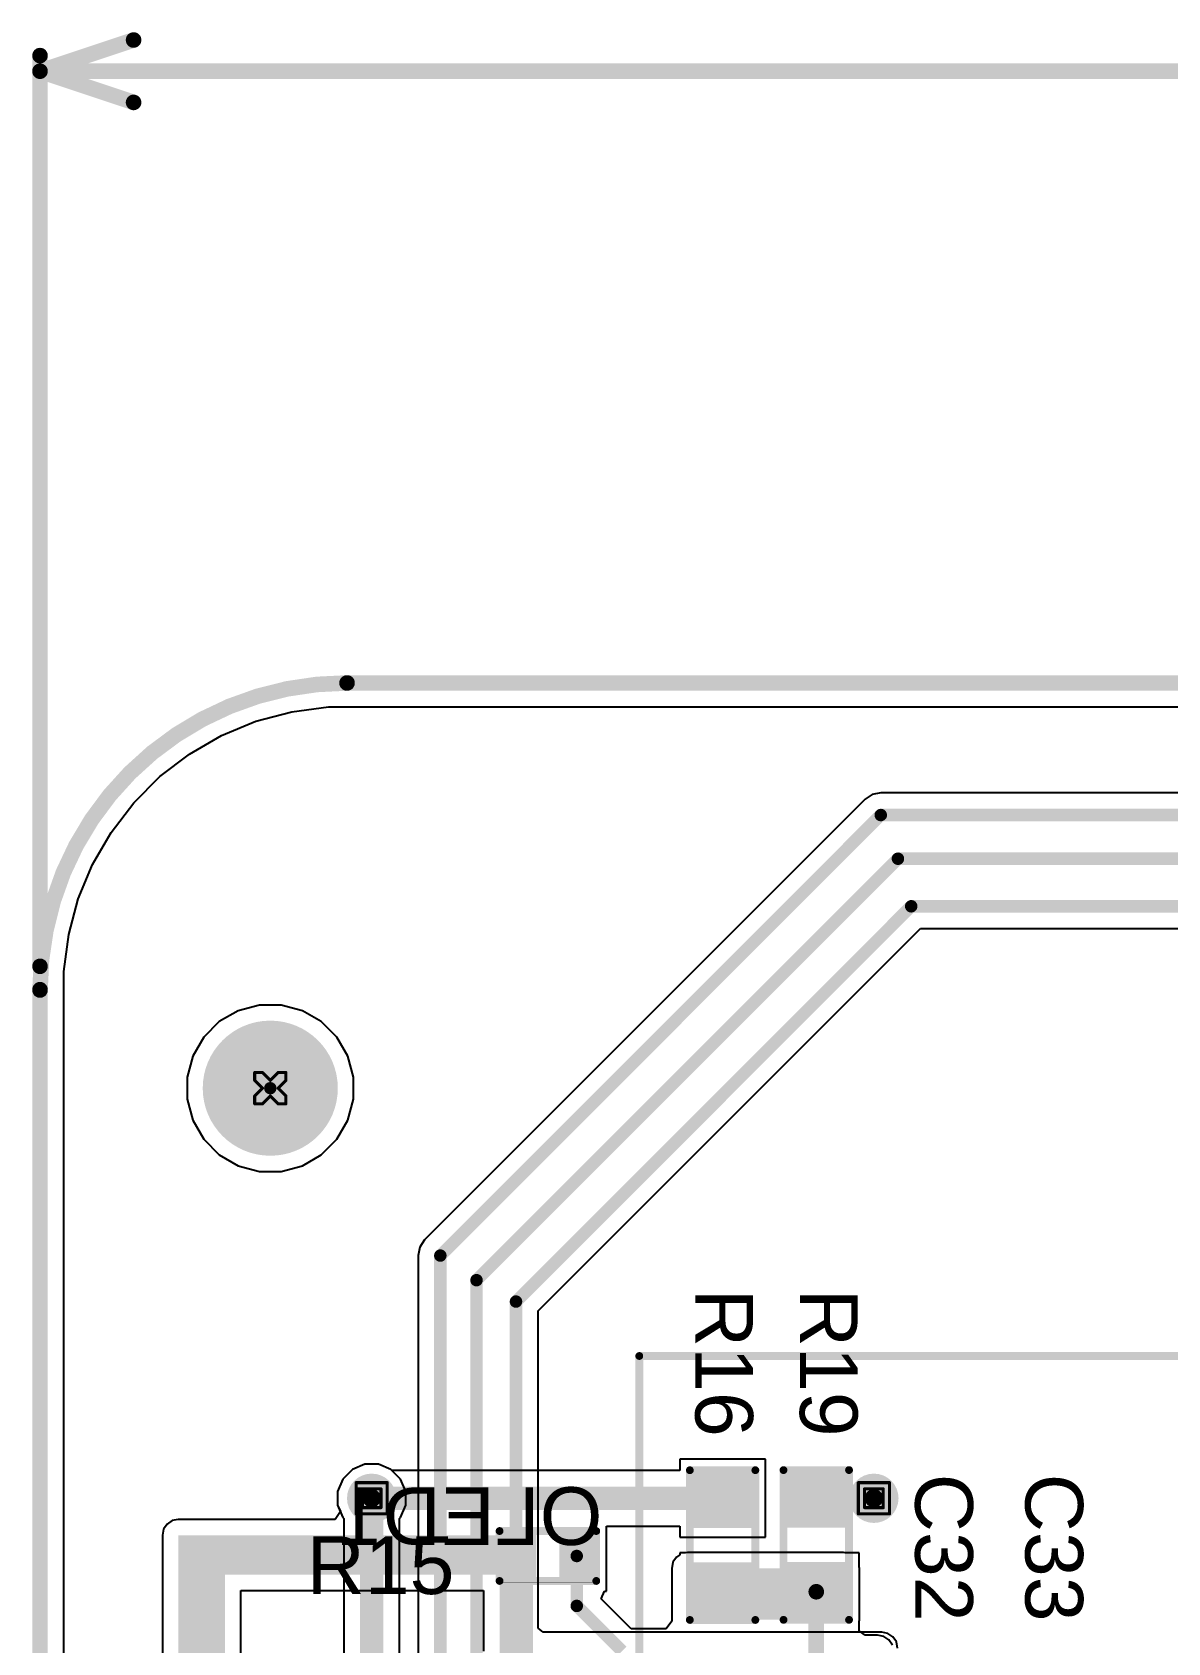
# Model space of a CAD drawing. Header units: inches. Extents: x -0.2 to 18.2, y -0.3 to 3.9.
# Drawn here: x -0.153 to 0.575, y 1.408 to 2.441 of the extents above; entities that cross this region are included whole.
import ezdxf

# ---------------------------------------------------------------- set-up
doc = ezdxf.new("R2010")
doc.units = ezdxf.units.IN
doc.header["$MEASUREMENT"] = 0
for name, color, linetype in [('Board Outline', 216, 'Continuous'), ('Bottom Layer', 5, 'Continuous'), ('Bottom Overlay', 54, 'Continuous'), ('Bottom Solder', 6, 'Continuous'), ('Dimension', 6, 'Continuous'), ('Drill Drawing', 1, 'Continuous'), ('Pad Holes', 156, 'Continuous'), ('Top Layer', 1, 'Continuous'), ('Top Overlay', 2, 'Continuous'), ('Top Paste', 8, 'Continuous'), ('Top Solder', 216, 'Continuous'), ('Via Holes', 16, 'Continuous')]:
    doc.layers.add(name, color=color, linetype=linetype)
doc.styles.add('Arial', font='', dxfattribs={"height": 0.2})
doc.styles.get('Arial').set_extended_font_data('Arial')

# ---------------------------------------------------------------- blocks, each defined once
blk = doc.blocks.new('R___0603_7')
at = {"layer": 'Top Layer'}
for points in [[(-0.015, 0.0175), (-0.015, -0.0175), (-0.045, -0.0175), (-0.045, 0.0175)], [(0.045, 0.0175), (0.045, -0.0175), (0.015, -0.0175), (0.015, 0.0175)]]:
    blk.add_hatch(color=1, dxfattribs=at).paths.add_polyline_path(points)
at = {"layer": 'Top Paste'}
for points in [[(-0.015, 0.0175), (-0.015, -0.0175), (-0.045, -0.0175), (-0.045, 0.0175)], [(0.045, 0.0175), (0.045, -0.0175), (0.015, -0.0175), (0.015, 0.0175)]]:
    blk.add_hatch(color=8, dxfattribs=at).paths.add_polyline_path(points)
at = {"layer": 'Top Solder'}
for points in [[(-0.011, 0.0215), (-0.011, -0.0215), (-0.049, -0.0215), (-0.049, 0.0215)], [(0.049, 0.0215), (0.049, -0.0215), (0.011, -0.0215), (0.011, 0.0215)]]:
    blk.add_hatch(color=216, dxfattribs=at).paths.add_polyline_path(points)
at = {"layer": 'Top Overlay', "const_width": 0.005}
for points in [[(-0.048, -0.021), (-0.048, 0.021)], [(0.048, 0.021), (-0.048, 0.021)], [(0.048, -0.021), (0.048, 0.021)], [(0.048, -0.021), (-0.048, -0.021)]]:
    blk.add_lwpolyline(points, dxfattribs=at)
at = {"layer": 'Top Overlay', "const_width": 0.0025}
for points in [[(-0.04925, 0.021, 1), (-0.04675, 0.021, 1)], [(-0.04925, 0.021, 1), (-0.04675, 0.021, 1)], [(0.04675, 0.021, 1), (0.04925, 0.021, 1)], [(0.04675, 0.021, 1), (0.04925, 0.021, 1)], [(-0.04925, -0.021, 1), (-0.04675, -0.021, 1)], [(-0.04925, -0.021, 1), (-0.04675, -0.021, 1)], [(0.04675, -0.021, 1), (0.04925, -0.021, 1)], [(0.04675, -0.021, 1), (0.04925, -0.021, 1)]]:
    blk.add_lwpolyline(points, format="xyb", close=True, dxfattribs=at)
blk = doc.blocks.new('R___0603_10')
at = {"layer": 'Top Layer'}
for points in [[(-0.015, 0.0175), (-0.015, -0.0175), (-0.045, -0.0175), (-0.045, 0.0175)], [(0.045, 0.0175), (0.045, -0.0175), (0.015, -0.0175), (0.015, 0.0175)]]:
    blk.add_hatch(color=1, dxfattribs=at).paths.add_polyline_path(points)
at = {"layer": 'Top Paste'}
for points in [[(-0.015, 0.0175), (-0.015, -0.0175), (-0.045, -0.0175), (-0.045, 0.0175)], [(0.045, 0.0175), (0.045, -0.0175), (0.015, -0.0175), (0.015, 0.0175)]]:
    blk.add_hatch(color=8, dxfattribs=at).paths.add_polyline_path(points)
at = {"layer": 'Top Solder'}
for points in [[(-0.011, 0.0215), (-0.011, -0.0215), (-0.049, -0.0215), (-0.049, 0.0215)], [(0.049, 0.0215), (0.049, -0.0215), (0.011, -0.0215), (0.011, 0.0215)]]:
    blk.add_hatch(color=216, dxfattribs=at).paths.add_polyline_path(points)
at = {"layer": 'Top Overlay', "const_width": 0.005}
for points in [[(-0.048, -0.021), (-0.048, 0.021)], [(0.048, 0.021), (-0.048, 0.021)], [(0.048, -0.021), (0.048, 0.021)], [(0.048, -0.021), (-0.048, -0.021)]]:
    blk.add_lwpolyline(points, dxfattribs=at)
at = {"layer": 'Top Overlay', "const_width": 0.0025}
for points in [[(-0.04925, 0.021, 1), (-0.04675, 0.021, 1)], [(-0.04925, 0.021, 1), (-0.04675, 0.021, 1)], [(0.04675, 0.021, 1), (0.04925, 0.021, 1)], [(0.04675, 0.021, 1), (0.04925, 0.021, 1)], [(-0.04925, -0.021, 1), (-0.04675, -0.021, 1)], [(-0.04925, -0.021, 1), (-0.04675, -0.021, 1)], [(0.04675, -0.021, 1), (0.04925, -0.021, 1)], [(0.04675, -0.021, 1), (0.04925, -0.021, 1)]]:
    blk.add_lwpolyline(points, format="xyb", close=True, dxfattribs=at)
blk = doc.blocks.new('R___0402_11')
at = {"layer": 'Top Layer'}
for points in [[(-0.0275, -0.0125), (-0.0275, 0.0125), (-0.0095, 0.0125), (-0.0095, -0.0125)], [(0.0095, -0.0125), (0.0095, 0.0125), (0.0275, 0.0125), (0.0275, -0.0125)]]:
    blk.add_hatch(color=1, dxfattribs=at).paths.add_polyline_path(points)
at = {"layer": 'Top Paste'}
for points in [[(-0.0275, -0.0125), (-0.0275, 0.0125), (-0.0095, 0.0125), (-0.0095, -0.0125)], [(0.0095, -0.0125), (0.0095, 0.0125), (0.0275, 0.0125), (0.0275, -0.0125)]]:
    blk.add_hatch(color=8, dxfattribs=at).paths.add_polyline_path(points)
at = {"layer": 'Top Solder'}
for points in [[(-0.0296654, -0.0146654), (-0.0296654, 0.0146654), (-0.0073346, 0.0146654), (-0.0073346, -0.0146654)], [(0.0073346, -0.0146654), (0.0073346, 0.0146654), (0.0296654, 0.0146654), (0.0296654, -0.0146654)]]:
    blk.add_hatch(color=216, dxfattribs=at).paths.add_polyline_path(points)
at = {"layer": 'Top Overlay'}
for points, const_width in [([(-0.031, 0.016), (0.031, 0.016)], 0.005), ([(-0.031, -0.016), (-0.031, 0.016)], 0.005), ([(0.031, -0.016), (0.031, 0.016)], 0.005), ([(-0.031, -0.016), (0.031, -0.016)], 0.005), ([(-0.032, -0.017), (0.032, -0.017)], 0.000127)]:
    blk.add_lwpolyline(points, dxfattribs=dict(at, const_width=const_width))
for points, const_width in [([(-0.03225, 0.016, 1), (-0.02975, 0.016, 1)], 0.0025), ([(-0.03225, 0.016, 1), (-0.02975, 0.016, 1)], 0.0025), ([(0.02975, 0.016, 1), (0.03225, 0.016, 1)], 0.0025), ([(0.02975, 0.016, 1), (0.03225, 0.016, 1)], 0.0025), ([(-0.03225, -0.016, 1), (-0.02975, -0.016, 1)], 0.0025), ([(-0.03225, -0.016, 1), (-0.02975, -0.016, 1)], 0.0025), ([(-0.0320317, -0.017, 1), (-0.0319683, -0.017, 1)], 6.35e-05), ([(0.02975, -0.016, 1), (0.03225, -0.016, 1)], 0.0025), ([(0.02975, -0.016, 1), (0.03225, -0.016, 1)], 0.0025), ([(0.0319683, -0.017, 1), (0.0320317, -0.017, 1)], 6.35e-05)]:
    blk.add_lwpolyline(points, format="xyb", close=True, dxfattribs=dict(at, const_width=const_width))
blk = doc.blocks.new('1_3_______OLED_B_32')
at = {"layer": 'Bottom Overlay', "const_width": 0.005}
for points in [[(0.6986378, 1.2457717), (0.6986378, -0.081)], [(0.6986378, -0.081), (-0.699, -0.081)]]:
    blk.add_lwpolyline(points, dxfattribs=at)
at = {"layer": 'Bottom Overlay', "const_width": 0.0025}
blk.add_lwpolyline([(0.6973878, -0.081, 1), (0.6998878, -0.081, 1)], format="xyb", close=True, dxfattribs=at)
blk.add_lwpolyline([(0.6973878, -0.081, 1), (0.6998878, -0.081, 1)], format="xyb", close=True, dxfattribs=at)

msp = doc.modelspace()

# ---------------------------------------------------------------- hatches: boundary and pattern name
at = {"layer": 'Bottom Layer'}
h = msp.add_hatch(color=5, dxfattribs=at)
edge = h.paths.add_edge_path()
edge.add_arc((0.0649999, 1.5008818), 0.011811, 0, 360)
h = msp.add_hatch(color=5, dxfattribs=at)
edge = h.paths.add_edge_path()
edge.add_arc((0.3869999, 1.5008818), 0.011811, 0, 360)
at = {"layer": 'Bottom Solder'}
h = msp.add_hatch(color=6, dxfattribs=at)
edge = h.paths.add_edge_path()
edge.add_arc((0, 1.7637796), 0.004, 0, 360)
h = msp.add_hatch(color=6, dxfattribs=at)
edge = h.paths.add_edge_path()
edge.add_arc((0.0649999, 1.5008818), 0.015811, 0, 360)
h = msp.add_hatch(color=6, dxfattribs=at)
edge = h.paths.add_edge_path()
edge.add_arc((0.3869999, 1.5008818), 0.015811, 0, 360)
at = {"layer": 'Pad Holes'}
h = msp.add_hatch(color=7, dxfattribs=at)
edge = h.paths.add_edge_path()
edge.add_arc((0, 1.7637796), 0.0433071, 0, 360)
at = {"layer": 'Top Layer'}
h = msp.add_hatch(color=1, dxfattribs=at)
edge = h.paths.add_edge_path()
edge.add_arc((0.0649999, 1.5008818), 0.011811, 0, 360)
h = msp.add_hatch(color=1, dxfattribs=at)
edge = h.paths.add_edge_path()
edge.add_arc((0.3869999, 1.5008818), 0.011811, 0, 360)
for points in [[(-0.0590001, 1.4518818), (0.1684999, 1.4518818), (0.1684999, 1.477147), (-0.0590001, 1.477147)], [(-0.0590001, 1.2013818), (-0.0290001, 1.2013818), (-0.0290001, 1.477147), (-0.0590001, 1.477147)], [(0.1469999, 1.3730707), (0.1684999, 1.3730707), (0.1684999, 1.4798817), (0.1469999, 1.4798817)], [(0.2675793, 1.4229602), (0.3675549, 1.4229602), (0.3675549, 1.4559554), (0.2675793, 1.4559554)]]:
    msp.add_hatch(color=1, dxfattribs=at).paths.add_polyline_path(points)
at = {"layer": 'Top Solder'}
h = msp.add_hatch(color=216, dxfattribs=at)
edge = h.paths.add_edge_path()
edge.add_arc((0, 1.7637796), 0.004, 0, 360)
h = msp.add_hatch(color=216, dxfattribs=at)
edge = h.paths.add_edge_path()
edge.add_arc((0.0649999, 1.5008818), 0.015811, 0, 360)
h = msp.add_hatch(color=216, dxfattribs=at)
edge = h.paths.add_edge_path()
edge.add_arc((0.3869999, 1.5008818), 0.015811, 0, 360)
at = {"layer": 'Via Holes'}
h = msp.add_hatch(color=7, dxfattribs=at)
edge = h.paths.add_edge_path()
edge.add_arc((0.0649999, 1.5008818), 0.0059055, 0, 360)
h = msp.add_hatch(color=7, dxfattribs=at)
edge = h.paths.add_edge_path()
edge.add_arc((0.3869999, 1.5008818), 0.0059055, 0, 360)

# ---------------------------------------------------------------- linework, layer by layer
at = {"layer": 'Board Outline', "const_width": 0.01}
msp.add_lwpolyline([(-0.1476379, 1.8267038, -0.4142135623730951), (0.0492089, 2.0235506)], format="xyb", dxfattribs=at)
at = {"layer": 'Board Outline', "const_width": 0.005}
for points in [[(0.0467089, 2.0235506, 1), (0.0517089, 2.0235506, 1)], [(0.0467128, 2.0235511, 1), (0.0517128, 2.0235511, 1)], [(-0.1501379, 1.8267038, 1), (-0.1451379, 1.8267038, 1)], [(-0.1501378, 1.8269022, 1), (-0.1451378, 1.8269022, 1)]]:
    msp.add_lwpolyline(points, format="xyb", close=True, dxfattribs=at)
at = {"layer": 'Board Outline', "const_width": 0.01}
for points in [[(0.0492128, 2.0235511), (1.820866, 2.0235511)], [(-0.1476379, -0.0630628), (-0.1476378, 1.8269022)]]:
    msp.add_lwpolyline(points, dxfattribs=at)
at = {"layer": 'Bottom Layer'}
for p, q in [((-0.0092719, 1.9989919), (0.0137165, 2.0051514)), ((0.0137165, 2.0051514), (0.0373131, 2.0082578)), ((0.0373131, 2.0082578), (0.0492126, 2.0082576)), ((0.0492126, 2.0082576), (1.820866, 2.0082538)), ((-0.0312599, 1.9898843), (-0.0092719, 1.9989919)), ((-0.0518708, 1.9779848), (-0.0312599, 1.9898843)), ((-0.0707527, 1.9634965), (-0.0518708, 1.9779848)), ((-0.0875812, 1.9466684), (-0.0707527, 1.9634965)), ((0.3859524, 1.9520695), (0.3813214, 1.9489753)), ((0.3914149, 1.9531562), (0.3859524, 1.9520695)), ((0.3914154, 1.9531561), (0.3914149, 1.9531562)), ((1.5998612, 1.9531561), (0.3914154, 1.9531561)), ((-0.1020698, 1.9277869), (-0.0875812, 1.9466684)), ((0.3813212, 1.948975), (0.0989243, 1.6665782)), ((0.3813214, 1.9489753), (0.3813212, 1.948975)), ((-0.1139701, 1.9071753), (-0.1020698, 1.9277869)), ((-0.1230778, 1.885188), (-0.1139701, 1.9071753)), ((-0.1292379, 1.8621993), (-0.1230778, 1.885188)), ((-0.1323444, 1.8386037), (-0.1292379, 1.8621993)), ((0.171807, 1.6210869), (0.4168323, 1.8661123)), ((0.4168323, 1.8661123), (1.0485075, 1.8661123)), ((-0.1323444, 1.8269022), (-0.1323444, 1.8386037)), ((-0.1323444, -0.0630628), (-0.1323444, 1.8269022)), ((-0.0205758, 1.8134539), (-0.0327313, 1.8064359)), ((-0.007018, 1.8170867), (-0.0205758, 1.8134539)), ((0.007018, 1.8170867), (-0.007018, 1.8170867)), ((0.0205758, 1.8134539), (0.007018, 1.8170867)), ((0.0327313, 1.8064359), (0.0205758, 1.8134539)), ((-0.0327313, 1.8064359), (-0.0426563, 1.7965109)), ((0.0426563, 1.7965109), (0.0327313, 1.8064359)), ((-0.0426563, 1.7965109), (-0.0496743, 1.7843554)), ((0.0496743, 1.7843554), (0.0426563, 1.7965109)), ((-0.0496743, 1.7843554), (-0.0533071, 1.7707976)), ((0.0533071, 1.7707976), (0.0496743, 1.7843554)), ((-0.0533071, 1.7707976), (-0.0533071, 1.7567616)), ((0.0533071, 1.7567616), (0.0533071, 1.7707976)), ((-0.0533071, 1.7567616), (-0.0496743, 1.7432038)), ((0.0496743, 1.7432038), (0.0533071, 1.7567616)), ((-0.0496743, 1.7432038), (-0.0426563, 1.7310483)), ((0.0426563, 1.7310483), (0.0496743, 1.7432038)), ((-0.0426563, 1.7310483), (-0.0327313, 1.7211233)), ((0.0327313, 1.7211233), (0.0426563, 1.7310483)), ((-0.0327313, 1.7211233), (-0.0205758, 1.7141053)), ((-0.0205758, 1.7141053), (-0.007018, 1.7104725)), ((0.007018, 1.7104725), (0.0205758, 1.7141053)), ((0.0205758, 1.7141053), (0.0327313, 1.7211233)), ((-0.007018, 1.7104725), (0.007018, 1.7104725)), ((0.0989243, 1.6665782), (0.0958301, 1.6619472)), ((0.0958301, 1.6619472), (0.0947434, 1.6564847)), ((0.0947434, 1.6564847), (0.0947435, 1.6564842)), ((0.0947435, 1.6564842), (0.0947435, 1.0444747)), ((0.171807, 1.4176981), (0.171807, 1.6210869)), ((0.052645, 1.5193723), (0.0465094, 1.5132367)), ((0.0606614, 1.5226928), (0.052645, 1.5193723)), ((0.0693384, 1.5226928), (0.0606614, 1.5226928)), ((0.0773548, 1.5193723), (0.0693384, 1.5226928)), ((0.0834904, 1.5132367), (0.0773548, 1.5193723)), ((0.0465094, 1.5132367), (0.0431889, 1.5052203)), ((0.0868109, 1.5052203), (0.0834904, 1.5132367)), ((0.0431889, 1.5052203), (0.0431889, 1.4965433)), ((0.0868109, 1.4965433), (0.0868109, 1.5052203)), ((0.0431889, 1.4965433), (0.0465094, 1.4885269)), ((0.0465094, 1.4885269), (0.0471571, 1.4878792)), ((0.0471571, 1.4878792), (0.0471571, 1.0190747)), ((0.0828427, 1.4878792), (0.0834904, 1.4885269)), ((0.0828427, 1.0347719), (0.0828427, 1.4878792)), ((0.0834904, 1.4885269), (0.0868109, 1.4965433)), ((0.175, 1.4150777), (0.171807, 1.4176981)), ((0.3919999, 1.4150777), (0.175, 1.4150777)), ((0.3959017, 1.4143016), (0.3919999, 1.4150777)), ((0.3992095, 1.4120914), (0.3959017, 1.4143016)), ((0.4014197, 1.4087836), (0.3992095, 1.4120914)), ((0.4021958, 1.4048818), (0.4014197, 1.4087836))]:
    msp.add_line(p, q, dxfattribs=at)
for points, const_width in [([(0.1090178, 1.6564847), (0.3914149, 1.9388818)], 0.008), ([(0.3914149, 1.9388818), (1.6164323, 1.9388818)], 0.008), ([(0.1322299, 1.6406968), (0.4024149, 1.9108818)], 0.008), ([(0.4024149, 1.9108818), (1.0259999, 1.9108818)], 0.008), ([(0.1575327, 1.6269996), (0.4109197, 1.8803866)], 0.008), ([(0.4109197, 1.8803866), (1.0650786, 1.8803866)], 0.008), ([(0.1090178, 1.0279036), (0.1090178, 1.6564847)], 0.008), ([(0.1322299, 1.1536603), (0.1322299, 1.6406968)], 0.008), ([(0.1575327, 1.1696336), (0.1575327, 1.6269996)], 0.008), ([(0.0649999, 1.0190747), (0.0649999, 1.5008818)], 0.015)]:
    msp.add_lwpolyline(points, dxfattribs=dict(at, const_width=const_width))
for points, const_width in [([(0.3894149, 1.9388818, 1), (0.3934149, 1.9388818, 1)], 0.004), ([(0.3894149, 1.9388818, 1), (0.3934149, 1.9388818, 1)], 0.004), ([(0.4004149, 1.9108818, 1), (0.4044149, 1.9108818, 1)], 0.004), ([(0.4004149, 1.9108818, 1), (0.4044149, 1.9108818, 1)], 0.004), ([(0.4089197, 1.8803866, 1), (0.4129197, 1.8803866, 1)], 0.004), ([(0.4089197, 1.8803866, 1), (0.4129197, 1.8803866, 1)], 0.004), ([(0.1070178, 1.6564847, 1), (0.1110178, 1.6564847, 1)], 0.004), ([(0.1070178, 1.6564847, 1), (0.1110178, 1.6564847, 1)], 0.004), ([(0.1302299, 1.6406968, 1), (0.1342299, 1.6406968, 1)], 0.004), ([(0.1302299, 1.6406968, 1), (0.1342299, 1.6406968, 1)], 0.004), ([(0.1555327, 1.6269996, 1), (0.1595327, 1.6269996, 1)], 0.004), ([(0.1555327, 1.6269996, 1), (0.1595327, 1.6269996, 1)], 0.004), ([(0.0612499, 1.5008818, 1), (0.0687499, 1.5008818, 1)], 0.0075)]:
    msp.add_lwpolyline(points, format="xyb", close=True, dxfattribs=dict(at, const_width=const_width))
at = {"layer": 'Dimension', "const_width": 0.01}
for points in [[(-0.1476378, 2.4157318), (-0.0876378, 2.4357318)], [(-0.1476378, 1.8419022), (-0.1476378, 2.4257318)], [(-0.1476378, 2.4157318), (0.6331265, 2.4157318)], [(-0.1476378, 2.4157318), (-0.0876378, 2.3957318)]]:
    msp.add_lwpolyline(points, dxfattribs=at)
at = {"layer": 'Dimension', "const_width": 0.005}
for points in [[(-0.0901378, 2.4357318, 1), (-0.0851378, 2.4357318, 1)], [(-0.1501378, 2.4257318, 1), (-0.1451378, 2.4257318, 1)], [(-0.1501378, 2.4157318, 1), (-0.1451378, 2.4157318, 1)], [(-0.1501378, 2.4157318, 1), (-0.1451378, 2.4157318, 1)], [(-0.1501378, 2.4157318, 1), (-0.1451378, 2.4157318, 1)], [(-0.0901378, 2.3957318, 1), (-0.0851378, 2.3957318, 1)], [(-0.1501378, 1.8419022, 1), (-0.1451378, 1.8419022, 1)]]:
    msp.add_lwpolyline(points, format="xyb", close=True, dxfattribs=at)
at = {"layer": 'Drill Drawing', "const_width": 0.002}
for points in [[(-0.01, 1.7687796), (-0.01, 1.7737796)], [(-0.01, 1.7737796), (-0.005, 1.7737796)], [(-0.01, 1.7687796), (-0.005, 1.7637796)], [(-0.005, 1.7737796), (0, 1.7687796)], [(0, 1.7687796), (0.005, 1.7737796)], [(0.005, 1.7737796), (0.01, 1.7737796)], [(0.005, 1.7637796), (0.01, 1.7687796)], [(0.01, 1.7687796), (0.01, 1.7737796)], [(-0.01, 1.7587796), (-0.005, 1.7637796)], [(-0.01, 1.7537796), (-0.01, 1.7587796)], [(-0.005, 1.7537796), (0, 1.7587796)], [(0, 1.7587796), (0.005, 1.7537796)], [(0.005, 1.7637796), (0.01, 1.7587796)], [(0.01, 1.7537796), (0.01, 1.7587796)], [(-0.01, 1.7537796), (-0.005, 1.7537796)], [(0.005, 1.7537796), (0.01, 1.7537796)], [(0.0549999, 1.5108818), (0.0749999, 1.5108818)], [(0.0549999, 1.4908818), (0.0549999, 1.5108818)], [(0.0589999, 1.5068818), (0.0709999, 1.5068818)], [(0.0589999, 1.4948818), (0.0589999, 1.5068818)], [(0.0709999, 1.4948818), (0.0709999, 1.5068818)], [(0.0749999, 1.4908818), (0.0749999, 1.5108818)], [(0.3769999, 1.5108818), (0.3969999, 1.5108818)], [(0.3769999, 1.4908818), (0.3769999, 1.5108818)], [(0.3809999, 1.5068818), (0.3929999, 1.5068818)], [(0.3809999, 1.4948818), (0.3809999, 1.5068818)], [(0.3929999, 1.4948818), (0.3929999, 1.5068818)], [(0.3969999, 1.4908818), (0.3969999, 1.5108818)], [(0.0549999, 1.4908818), (0.0749999, 1.4908818)], [(0.0589999, 1.4948818), (0.0709999, 1.4948818)], [(0.3769999, 1.4908818), (0.3969999, 1.4908818)], [(0.3809999, 1.4948818), (0.3929999, 1.4948818)]]:
    msp.add_lwpolyline(points, dxfattribs=at)
at = {"layer": 'Drill Drawing', "const_width": 0.001}
for points in [[(-0.0105, 1.7737796, 1), (-0.0095, 1.7737796, 1)], [(-0.0105, 1.7737796, 1), (-0.0095, 1.7737796, 1)], [(-0.0105, 1.7687796, 1), (-0.0095, 1.7687796, 1)], [(-0.0105, 1.7687796, 1), (-0.0095, 1.7687796, 1)], [(-0.0055, 1.7737796, 1), (-0.0045, 1.7737796, 1)], [(-0.0055, 1.7737796, 1), (-0.0045, 1.7737796, 1)], [(-0.0005, 1.7687796, 1), (0.0005, 1.7687796, 1)], [(-0.0005, 1.7687796, 1), (0.0005, 1.7687796, 1)], [(0.0045, 1.7737796, 1), (0.0055, 1.7737796, 1)], [(0.0045, 1.7737796, 1), (0.0055, 1.7737796, 1)], [(0.0095, 1.7737796, 1), (0.0105, 1.7737796, 1)], [(0.0095, 1.7737796, 1), (0.0105, 1.7737796, 1)], [(0.0095, 1.7687796, 1), (0.0105, 1.7687796, 1)], [(0.0095, 1.7687796, 1), (0.0105, 1.7687796, 1)], [(-0.0105, 1.7587796, 1), (-0.0095, 1.7587796, 1)], [(-0.0105, 1.7587796, 1), (-0.0095, 1.7587796, 1)], [(-0.0055, 1.7637796, 1), (-0.0045, 1.7637796, 1)], [(-0.0055, 1.7637796, 1), (-0.0045, 1.7637796, 1)], [(-0.0005, 1.7587796, 1), (0.0005, 1.7587796, 1)], [(-0.0005, 1.7587796, 1), (0.0005, 1.7587796, 1)], [(0.0045, 1.7637796, 1), (0.0055, 1.7637796, 1)], [(0.0045, 1.7637796, 1), (0.0055, 1.7637796, 1)], [(0.0095, 1.7587796, 1), (0.0105, 1.7587796, 1)], [(0.0095, 1.7587796, 1), (0.0105, 1.7587796, 1)], [(-0.0105, 1.7537796, 1), (-0.0095, 1.7537796, 1)], [(-0.0105, 1.7537796, 1), (-0.0095, 1.7537796, 1)], [(-0.0055, 1.7537796, 1), (-0.0045, 1.7537796, 1)], [(-0.0055, 1.7537796, 1), (-0.0045, 1.7537796, 1)], [(0.0045, 1.7537796, 1), (0.0055, 1.7537796, 1)], [(0.0045, 1.7537796, 1), (0.0055, 1.7537796, 1)], [(0.0095, 1.7537796, 1), (0.0105, 1.7537796, 1)], [(0.0095, 1.7537796, 1), (0.0105, 1.7537796, 1)], [(0.0544999, 1.5108818, 1), (0.0554999, 1.5108818, 1)], [(0.0544999, 1.5108818, 1), (0.0554999, 1.5108818, 1)], [(0.0584999, 1.5068818, 1), (0.0594999, 1.5068818, 1)], [(0.0584999, 1.5068818, 1), (0.0594999, 1.5068818, 1)], [(0.0704999, 1.5068818, 1), (0.0714999, 1.5068818, 1)], [(0.0704999, 1.5068818, 1), (0.0714999, 1.5068818, 1)], [(0.0744999, 1.5108818, 1), (0.0754999, 1.5108818, 1)], [(0.0744999, 1.5108818, 1), (0.0754999, 1.5108818, 1)], [(0.3764999, 1.5108818, 1), (0.3774999, 1.5108818, 1)], [(0.3764999, 1.5108818, 1), (0.3774999, 1.5108818, 1)], [(0.3804999, 1.5068818, 1), (0.3814999, 1.5068818, 1)], [(0.3804999, 1.5068818, 1), (0.3814999, 1.5068818, 1)], [(0.3924999, 1.5068818, 1), (0.3934999, 1.5068818, 1)], [(0.3924999, 1.5068818, 1), (0.3934999, 1.5068818, 1)], [(0.3964999, 1.5108818, 1), (0.3974999, 1.5108818, 1)], [(0.3964999, 1.5108818, 1), (0.3974999, 1.5108818, 1)], [(0.0544999, 1.4908818, 1), (0.0554999, 1.4908818, 1)], [(0.0544999, 1.4908818, 1), (0.0554999, 1.4908818, 1)], [(0.0584999, 1.4948818, 1), (0.0594999, 1.4948818, 1)], [(0.0584999, 1.4948818, 1), (0.0594999, 1.4948818, 1)], [(0.0704999, 1.4948818, 1), (0.0714999, 1.4948818, 1)], [(0.0704999, 1.4948818, 1), (0.0714999, 1.4948818, 1)], [(0.0744999, 1.4908818, 1), (0.0754999, 1.4908818, 1)], [(0.0744999, 1.4908818, 1), (0.0754999, 1.4908818, 1)], [(0.3764999, 1.4908818, 1), (0.3774999, 1.4908818, 1)], [(0.3764999, 1.4908818, 1), (0.3774999, 1.4908818, 1)], [(0.3804999, 1.4948818, 1), (0.3814999, 1.4948818, 1)], [(0.3804999, 1.4948818, 1), (0.3814999, 1.4948818, 1)], [(0.3924999, 1.4948818, 1), (0.3934999, 1.4948818, 1)], [(0.3924999, 1.4948818, 1), (0.3934999, 1.4948818, 1)], [(0.3964999, 1.4908818, 1), (0.3974999, 1.4908818, 1)], [(0.3964999, 1.4908818, 1), (0.3974999, 1.4908818, 1)]]:
    msp.add_lwpolyline(points, format="xyb", close=True, dxfattribs=at)
at = {"layer": 'Top Layer'}
for p, q in [((-0.0092719, 1.9989919), (0.0137165, 2.0051514)), ((0.0137165, 2.0051514), (0.0373131, 2.0082578)), ((0.0373131, 2.0082578), (0.0492126, 2.0082576)), ((0.0492126, 2.0082576), (1.1250021, 2.0082553)), ((-0.0312599, 1.9898843), (-0.0092719, 1.9989919)), ((-0.0518708, 1.9779848), (-0.0312599, 1.9898843)), ((-0.0707527, 1.9634965), (-0.0518708, 1.9779848)), ((-0.0875812, 1.9466684), (-0.0707527, 1.9634965)), ((-0.1020698, 1.9277869), (-0.0875812, 1.9466684)), ((-0.1139701, 1.9071753), (-0.1020698, 1.9277869)), ((-0.1230778, 1.885188), (-0.1139701, 1.9071753)), ((-0.1292379, 1.8621993), (-0.1230778, 1.885188)), ((-0.1323444, 1.8386037), (-0.1292379, 1.8621993)), ((-0.1323444, 1.8269022), (-0.1323444, 1.8386037)), ((-0.1323444, -0.0630628), (-0.1323444, 1.8269022)), ((-0.0205758, 1.8134539), (-0.0327313, 1.8064359)), ((-0.007018, 1.8170867), (-0.0205758, 1.8134539)), ((0.007018, 1.8170867), (-0.007018, 1.8170867)), ((0.0205758, 1.8134539), (0.007018, 1.8170867)), ((0.0327313, 1.8064359), (0.0205758, 1.8134539)), ((-0.0327313, 1.8064359), (-0.0426563, 1.7965109)), ((0.0426563, 1.7965109), (0.0327313, 1.8064359)), ((-0.0426563, 1.7965109), (-0.0496743, 1.7843554)), ((0.0496743, 1.7843554), (0.0426563, 1.7965109)), ((-0.0496743, 1.7843554), (-0.0533071, 1.7707976)), ((0.0533071, 1.7707976), (0.0496743, 1.7843554)), ((-0.0533071, 1.7707976), (-0.0533071, 1.7567616)), ((0.0533071, 1.7567616), (0.0533071, 1.7707976)), ((-0.0533071, 1.7567616), (-0.0496743, 1.7432038)), ((0.0496743, 1.7432038), (0.0533071, 1.7567616)), ((-0.0496743, 1.7432038), (-0.0426563, 1.7310483)), ((0.0426563, 1.7310483), (0.0496743, 1.7432038)), ((-0.0426563, 1.7310483), (-0.0327313, 1.7211233)), ((0.0327313, 1.7211233), (0.0426563, 1.7310483)), ((-0.0327313, 1.7211233), (-0.0205758, 1.7141053)), ((-0.0205758, 1.7141053), (-0.007018, 1.7104725)), ((0.007018, 1.7104725), (0.0205758, 1.7141053)), ((0.0205758, 1.7141053), (0.0327313, 1.7211233)), ((-0.007018, 1.7104725), (0.007018, 1.7104725)), ((0.052645, 1.5193723), (0.0465094, 1.5132367)), ((0.0606614, 1.5226928), (0.052645, 1.5193723)), ((0.0693384, 1.5226928), (0.0606614, 1.5226928)), ((0.0773548, 1.5193723), (0.0693384, 1.5226928)), ((0.0780025, 1.5187246), (0.0773548, 1.5193723)), ((0.2624999, 1.5187246), (0.0780025, 1.5187246)), ((0.3174999, 1.5258818), (0.2624999, 1.5258818)), ((0.2624999, 1.5258818), (0.2624999, 1.5187246)), ((0.3174999, 1.4758818), (0.3174999, 1.5258818)), ((0.0465094, 1.5132367), (0.0431889, 1.5052203)), ((0.0431889, 1.5052203), (0.0431889, 1.4965433)), ((-0.0590001, 1.4873429), (-0.0629019, 1.4865668)), ((0.0415878, 1.4873429), (-0.0590001, 1.4873429)), ((0.0449287, 1.492343), (0.0415878, 1.4873429)), ((0.0431889, 1.4965433), (0.0449287, 1.492343)), ((-0.0684199, 1.4810488), (-0.069196, 1.477147)), ((-0.069196, 1.477147), (-0.069196, 1.4518818)), ((-0.0662097, 1.4843566), (-0.0684199, 1.4810488)), ((-0.0629019, 1.4865668), (-0.0662097, 1.4843566)), ((0.2154999, 1.4413818), (0.2154999, 1.483039)), ((0.2154999, 1.483039), (0.2624999, 1.483039)), ((0.2624999, 1.483039), (0.2624999, 1.4758818)), ((0.2624999, 1.4758818), (0.3174999, 1.4758818)), ((0.2675793, 1.4661513), (0.2662244, 1.4658818)), ((0.367555, 1.4661513), (0.2675793, 1.4661513)), ((0.3685399, 1.4659554), (0.367555, 1.4661513)), ((0.2581595, 1.4598572), (0.2573834, 1.4559554)), ((0.2573834, 1.4559554), (0.2573834, 1.4229602)), ((0.2603697, 1.463165), (0.2581595, 1.4598572)), ((0.2624999, 1.4645884), (0.2603697, 1.463165)), ((0.2662244, 1.4658818), (0.2624999, 1.4658818)), ((0.2624999, 1.4658818), (0.2624999, 1.4645884)), ((0.377555, 1.4659554), (0.3685399, 1.4659554)), ((0.377555, 1.4569403), (0.377555, 1.4659554)), ((0.3777509, 1.4559554), (0.377555, 1.4569403)), ((0.3777509, 1.4229602), (0.3777509, 1.4559554)), ((-0.069196, 1.4518818), (-0.069196, 1.2013818)), ((-0.0188042, 1.2013818), (-0.0188042, 1.4416859)), ((-0.0188042, 1.4416859), (0.136804, 1.4416859)), ((0.136804, 1.4416859), (0.136804, 1.4028818)), ((0.2121869, 1.4363818), (0.2141848, 1.4413818)), ((0.2314125, 1.4171561), (0.2121869, 1.4363818)), ((0.2141848, 1.4413818), (0.2154999, 1.4413818)), ((0.2538748, 1.4171561), (0.2314125, 1.4171561)), ((0.2575433, 1.4221562), (0.2538748, 1.4171561)), ((0.2573834, 1.4229602), (0.2575433, 1.4221562)), ((0.377555, 1.4219753), (0.3777509, 1.4229602)), ((0.377555, 1.4159555), (0.377555, 1.4219753)), ((0.3813631, 1.4130777), (0.377555, 1.4159555)), ((0.3894191, 1.4130777), (0.3813631, 1.4130777)), ((0.3933209, 1.4123016), (0.3894191, 1.4130777)), ((0.3966287, 1.4100914), (0.3933209, 1.4123016)), ((0.3988389, 1.4067836), (0.3966287, 1.4100914))]:
    msp.add_line(p, q, dxfattribs=at)
for points, const_width in [([(0.0649999, 1.5008818), (0.2899999, 1.5008818)], 0.015), ([(0.350055, 1.5009554), (0.3500918, 1.5009186)], 0.015), ([(0.3500918, 1.5009186), (0.3869631, 1.5009186)], 0.015), ([(0.3869631, 1.5009186), (0.3869999, 1.5008818)], 0.015), ([(0.1964999, 1.4318818), (0.1964999, 1.4638818)], 0.008), ([(0.350055, 1.3543699), (0.350055, 1.4409554)], 0.01), ([(0.1964999, 1.4318818), (0.2254999, 1.4028818)], 0.008)]:
    msp.add_lwpolyline(points, dxfattribs=dict(at, const_width=const_width))
for points, const_width in [([(0.0612499, 1.5008818, 1), (0.0687499, 1.5008818, 1)], 0.0075), ([(0.2862499, 1.5008818, 1), (0.2937499, 1.5008818, 1)], 0.0075), ([(0.346305, 1.5009554, 1), (0.353805, 1.5009554, 1)], 0.0075), ([(0.3463418, 1.5009186, 1), (0.3538418, 1.5009186, 1)], 0.0075), ([(0.3463418, 1.5009186, 1), (0.3538418, 1.5009186, 1)], 0.0075), ([(0.3832131, 1.5009186, 1), (0.3907131, 1.5009186, 1)], 0.0075), ([(0.3832131, 1.5009186, 1), (0.3907131, 1.5009186, 1)], 0.0075), ([(0.3832499, 1.5008818, 1), (0.3907499, 1.5008818, 1)], 0.0075), ([(0.1944999, 1.4638818, 1), (0.1984999, 1.4638818, 1)], 0.004), ([(0.347555, 1.4409554, 1), (0.352555, 1.4409554, 1)], 0.005), ([(0.1944999, 1.4318818, 1), (0.1984999, 1.4318818, 1)], 0.004), ([(0.1944999, 1.4318818, 1), (0.1984999, 1.4318818, 1)], 0.004)]:
    msp.add_lwpolyline(points, format="xyb", close=True, dxfattribs=dict(at, const_width=const_width))

# ---------------------------------------------------------------- block references
for name, p, rotation in [('1_3_______OLED_B_32', (0.9352125, 1.5110862), 180), ('R___0603_10', (0.2899999, 1.4708818), 270), ('R___0603_7', (0.350055, 1.4709554), 270)]:
    msp.add_blockref(name, p, dxfattribs=dict(rotation=rotation))
msp.add_blockref('R___0402_11', (0.1779999, 1.4638818))

# ---------------------------------------------------------------- texts
at = {"layer": 'Bottom Overlay', "style": 'Arial', "text_generation_flag": 2}
msp.add_text('OLED1', height=0.037, dxfattribs=at).set_placement((0.2129201, 1.4709588))
at = {"layer": 'Top Overlay', "style": 'Arial'}
for s, p in [('R16', (0.272506, 1.6351167)), ('R19', (0.339557, 1.6351918)), ('C32', (0.4134804, 1.516641)), ('C33', (0.4841091, 1.5166411))]:
    msp.add_text(s, height=0.037, rotation=270, dxfattribs=at).set_placement(p)
msp.add_text('R15', height=0.037, dxfattribs=at).set_placement((0.0232701, 1.4394823))

doc.saveas('drawing.dxf')
